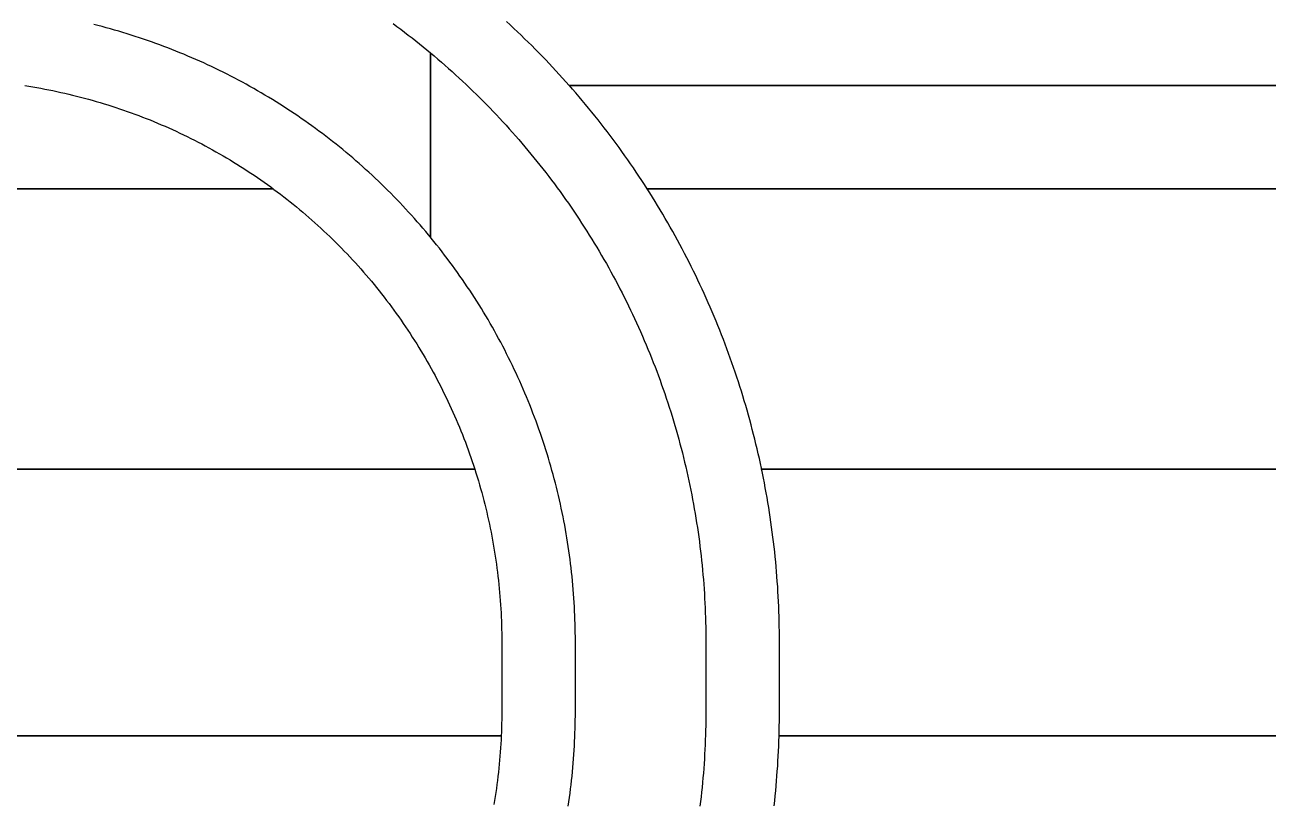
# Model space of a CAD drawing. Extents: x -3500 to 3500, y -3500 to 3500.
# Drawn here: x -407.2 to -238.3, y 1614.8 to 1720.5 of the extents above; entities that cross this region are included whole.
import ezdxf

# ---------------------------------------------------------------- set-up
doc = ezdxf.new("R2010")
doc.units = 0
for name, color, linetype in [('L5D0', 3, 'CONTINUOUS'), ('L5D100', 7, 'CONTINUOUS'), ('L5D11', 2, 'CONTINUOUS')]:
    doc.layers.add(name, color=color, linetype=linetype)

# ---------------------------------------------------------------- blocks, each defined once
blk = doc.blocks.new('ground_main_5')
at = {"layer": 'L5D0'}
for points in [[(-407.2105, 1712.2545), (-406.6645, 1712.1685), (-406.119, 1712.079), (-405.574, 1711.9855), (-405.03, 1711.888), (-404.4865, 1711.7865), (-403.944, 1711.681), (-403.402, 1711.5715), (-402.861, 1711.4585), (-402.3205, 1711.341), (-401.781, 1711.22), (-401.2425, 1711.095), (-400.705, 1710.9665), (-400.1685, 1710.8335), (-399.6325, 1710.697), (-399.098, 1710.5565), (-398.5645, 1710.412), (-398.0315, 1710.264), (-397.5, 1710.112), (-396.97, 1709.956), (-396.4405, 1709.796), (-395.9125, 1709.6325), (-395.3855, 1709.465), (-394.86, 1709.294), (-394.3355, 1709.119), (-393.8125, 1708.94), (-393.2905, 1708.7575), (-392.77, 1708.571), (-392.251, 1708.381), (-391.733, 1708.187), (-391.217, 1707.9895), (-390.702, 1707.788), (-390.1885, 1707.583), (-389.677, 1707.374), (-389.1665, 1707.1615), (-388.6575, 1706.9455), (-388.1505, 1706.7255), (-387.6445, 1706.502), (-387.1405, 1706.275), (-386.6385, 1706.044), (-386.1375, 1705.81), (-385.6385, 1705.5715), (-385.1415, 1705.33), (-384.646, 1705.085), (-384.1525, 1704.836), (-383.6605, 1704.5835), (-383.1705, 1704.3275), (-382.6825, 1704.068), (-382.196, 1703.805), (-381.7115, 1703.5385), (-381.2295, 1703.2685), (-380.749, 1702.995), (-380.2705, 1702.718), (-379.794, 1702.4375), (-379.3195, 1702.1535), (-378.8475, 1701.866), (-378.377, 1701.5755), (-377.909, 1701.2815), (-377.443, 1700.984), (-376.9795, 1700.683), (-376.5175, 1700.379), (-376.0585, 1700.071), (-375.601, 1699.7605), (-375.146, 1699.446), (-374.6935, 1699.1285), (-374.2435, 1698.808), (-373.7955, 1698.484), (-373.468, 1698.2435), (-2334.91, 1698.2435)], [(534.1035, 1698.2435), (-322.6535, 1698.2435), (-323.0195, 1698.8125), (-323.389, 1699.379), (-323.762, 1699.943), (-324.138, 1700.505), (-324.5175, 1701.065), (-324.9005, 1701.6225), (-325.2865, 1702.178), (-325.676, 1702.731), (-326.0685, 1703.2815), (-326.4645, 1703.83), (-326.8635, 1704.376), (-327.266, 1704.9195), (-327.6715, 1705.461), (-328.0805, 1705.9995), (-328.4925, 1706.536), (-328.9075, 1707.07), (-329.326, 1707.6015), (-329.7475, 1708.1305), (-330.172, 1708.657), (-330.5995, 1709.181), (-331.0305, 1709.702), (-331.4645, 1710.221), (-331.9015, 1710.7375), (-332.3415, 1711.251), (-332.7845, 1711.762), (-333.2305, 1712.2705), (-333.6795, 1712.776), (-334.1315, 1713.279), (-334.5865, 1713.7795), (-335.0445, 1714.277), (-335.5055, 1714.772), (-335.9695, 1715.2645), (-336.4365, 1715.754), (-336.906, 1716.2405), (-337.3785, 1716.7245), (-337.854, 1717.2055), (-338.332, 1717.6835), (-338.813, 1718.159), (-339.297, 1718.6315), (-339.784, 1719.1015), (-340.2735, 1719.568), (-340.7655, 1720.032), (-341.2605, 1720.493), (-341.758, 1720.951)], [(-2334.91, 1698.2435), (-373.468, 1698.2435), (-373.35, 1698.157), (-372.9065, 1697.8265), (-372.4655, 1697.4925), (-372.0275, 1697.156), (-371.5915, 1696.816), (-371.158, 1696.473), (-370.727, 1696.1265), (-370.2985, 1695.777), (-369.8725, 1695.4245), (-369.449, 1695.069), (-369.0285, 1694.7105), (-368.61, 1694.349), (-368.1945, 1693.9845), (-367.782, 1693.6165), (-367.3715, 1693.246), (-366.964, 1692.8725), (-366.5595, 1692.496), (-366.157, 1692.1165), (-365.758, 1691.734), (-365.3615, 1691.349), (-364.9675, 1690.961), (-364.5765, 1690.57), (-364.1885, 1690.1765), (-363.8035, 1689.78), (-363.421, 1689.3805), (-363.0415, 1688.9785), (-362.665, 1688.5735), (-362.2915, 1688.166), (-361.921, 1687.756), (-361.5535, 1687.343), (-361.1885, 1686.9275), (-360.827, 1686.509), (-360.4685, 1686.0885), (-360.113, 1685.665), (-359.7605, 1685.239), (-359.411, 1684.8105), (-359.065, 1684.38), (-358.7215, 1683.9465), (-358.382, 1683.5105), (-358.045, 1683.072), (-357.7115, 1682.631), (-357.381, 1682.188), (-357.0535, 1681.7425), (-356.7295, 1681.2945), (-356.409, 1680.844), (-356.0915, 1680.3915), (-355.7775, 1679.9365), (-355.4665, 1679.4795), (-355.159, 1679.02), (-354.8545, 1678.5585), (-354.554, 1678.0945), (-354.2565, 1677.6285), (-353.962, 1677.1605), (-353.6715, 1676.6905), (-353.384, 1676.218), (-353.1, 1675.7435), (-352.82, 1675.267), (-352.543, 1674.789), (-352.269, 1674.3085), (-351.999, 1673.826), (-351.7325, 1673.3415), (-351.4695, 1672.8555), (-351.21, 1672.367), (-350.954, 1671.877), (-350.7015, 1671.3855), (-350.453, 1670.8915), (-350.2075, 1670.396), (-349.966, 1669.899), (-349.728, 1669.4), (-349.4935, 1668.8995), (-349.2625, 1668.397), (-349.0355, 1667.893), (-348.812, 1667.3875), (-348.592, 1666.88), (-348.376, 1666.3715), (-348.1635, 1665.861), (-347.9545, 1665.349), (-347.7495, 1664.8355), (-347.548, 1664.3205), (-347.3505, 1663.8045), (-347.1565, 1663.2865), (-346.9665, 1662.7675), (-346.78, 1662.247), (-346.5975, 1661.7255), (-346.419, 1661.202), (-346.244, 1660.6775), (-346.0725, 1660.152), (-345.905, 1659.625), (-345.7415, 1659.097), (-345.582, 1658.568), (-345.426, 1658.0375), (-345.274, 1657.506), (-345.1255, 1656.9735), (-344.981, 1656.4395), (-344.8405, 1655.905), (-344.704, 1655.3695), (-344.5715, 1654.8325), (-344.4425, 1654.295), (-344.3175, 1653.7565), (-344.1965, 1653.217), (-344.0795, 1652.677), (-343.966, 1652.1355), (-343.8565, 1651.594), (-343.7515, 1651.051), (-343.65, 1650.5075), (-343.5525, 1649.9635), (-343.4585, 1649.4185), (-343.369, 1648.873), (-343.2835, 1648.327), (-343.2015, 1647.78), (-343.124, 1647.233), (-343.05, 1646.685), (-342.98, 1646.1365), (-342.9145, 1645.5875), (-342.8525, 1645.038), (-342.7945, 1644.4885), (-342.7405, 1643.938), (-342.6905, 1643.3875), (-342.6445, 1642.8365), (-342.6025, 1642.2855), (-342.5645, 1641.734), (-342.5305, 1641.182), (-342.5005, 1640.63), (-342.4745, 1640.078), (-342.4525, 1639.5255), (-342.4345, 1638.973), (-342.4205, 1638.4205), (-342.4105, 1637.8675), (-342.4045, 1637.3145), (-342.4025, 1636.762), (-342.4025, 1627.238), (-342.4045, 1626.6855), (-342.4105, 1626.1325), (-342.4205, 1625.5795), (-342.4345, 1625.027), (-342.4525, 1624.4745), (-342.4745, 1623.922), (-2334.91, 1623.922)], [(505.7595, 1623.922), (-304.721, 1623.922), (-304.7045, 1624.533), (-304.6905, 1625.209), (-304.6805, 1625.8855), (-304.6745, 1626.5615), (-304.6725, 1627.238), (-304.6725, 1636.762), (-304.6745, 1637.4385), (-304.6805, 1638.1145), (-304.6905, 1638.791), (-304.7045, 1639.467), (-304.723, 1640.143), (-304.745, 1640.819), (-304.771, 1641.495), (-304.801, 1642.1705), (-304.835, 1642.846), (-304.873, 1643.5215), (-304.915, 1644.1965), (-304.961, 1644.8715), (-305.011, 1645.546), (-305.0655, 1646.22), (-305.1235, 1646.894), (-305.1855, 1647.5675), (-305.2515, 1648.2405), (-305.3215, 1648.913), (-305.3955, 1649.5855), (-305.4735, 1650.257), (-305.5555, 1650.9285), (-305.6415, 1651.5995), (-305.7315, 1652.27), (-305.8255, 1652.9395), (-305.923, 1653.609), (-306.025, 1654.2775), (-306.131, 1654.9455), (-306.2405, 1655.613), (-306.3545, 1656.2795), (-306.472, 1656.9455), (-306.5935, 1657.611), (-306.719, 1658.2755), (-306.8485, 1658.9395), (-306.982, 1659.6025), (-307.1195, 1660.2645), (-307.2605, 1660.926), (-307.406, 1661.5865), (-307.555, 1662.2465), (-307.708, 1662.905), (-307.865, 1663.563), (-308.0255, 1664.22), (-308.1905, 1664.876), (-308.359, 1665.531), (-308.5315, 1666.185), (-308.708, 1666.838), (-308.888, 1667.49), (-309.072, 1668.1405), (-309.26, 1668.7905), (-309.452, 1669.439), (-309.6475, 1670.0865), (-309.847, 1670.733), (-310.05, 1671.378), (-310.2575, 1672.0215), (-310.468, 1672.6645), (-310.683, 1673.3055), (-310.9015, 1673.946), (-311.1235, 1674.5845), (-311.35, 1675.222), (-311.5795, 1675.858), (-311.8135, 1676.493), (-312.0505, 1677.126), (-312.292, 1677.758), (-312.5365, 1678.3885), (-312.7855, 1679.0175), (-313.0375, 1679.645), (-313.2935, 1680.271), (-313.5535, 1680.8955), (-313.817, 1681.5185), (-314.084, 1682.14), (-314.355, 1682.7595), (-314.6295, 1683.3775), (-314.9075, 1683.994), (-315.189, 1684.609), (-315.4745, 1685.222), (-315.7635, 1685.8335), (-316.0565, 1686.4435), (-316.3525, 1687.0515), (-316.6525, 1687.6575), (-316.956, 1688.262), (-317.263, 1688.8645), (-317.5735, 1689.4655), (-317.888, 1690.0645), (-318.2055, 1690.6615), (-318.527, 1691.2565), (-318.8515, 1691.85), (-319.18, 1692.4415), (-319.512, 1693.0305), (-319.847, 1693.618), (-320.186, 1694.2035), (-320.528, 1694.787), (-320.8735, 1695.368), (-321.223, 1695.9475), (-321.5755, 1696.5245), (-321.9315, 1697.1), (-322.2905, 1697.673), (-322.6535, 1698.2435), (534.1035, 1698.2435)], [(-2334.91, 1623.922), (-342.4745, 1623.922), (-342.5005, 1623.37), (-342.5305, 1622.818), (-342.5645, 1622.266), (-342.6025, 1621.7145), (-342.6445, 1621.1635), (-342.6905, 1620.6125), (-342.7405, 1620.062), (-342.7945, 1619.5115), (-342.8525, 1618.962), (-342.9145, 1618.4125), (-342.98, 1617.8635), (-343.05, 1617.315), (-343.124, 1616.767), (-343.2015, 1616.22), (-343.2835, 1615.673), (-343.369, 1615.127), (-343.4585, 1614.5815)], [(-305.3955, 1614.4145), (-305.3215, 1615.087), (-305.2515, 1615.7595), (-305.1855, 1616.4325), (-305.1235, 1617.106), (-305.0655, 1617.78), (-305.011, 1618.454), (-304.961, 1619.1285), (-304.915, 1619.8035), (-304.873, 1620.4785), (-304.835, 1621.154), (-304.801, 1621.8295), (-304.771, 1622.505), (-304.745, 1623.181), (-304.723, 1623.857), (-304.721, 1623.922), (505.7595, 1623.922)]]:
    blk.add_lwpolyline(points, dxfattribs=at)
blk = doc.blocks.new('TOP_main_5_Cheese_100')
at = {"layer": 'L5D100'}
for points in [[(547.1805, 1712.2545), (-333.2165, 1712.2545), (-333.2305, 1712.2705), (-333.6795, 1712.776), (-334.1315, 1713.279), (-334.5865, 1713.7795), (-335.0445, 1714.277), (-335.5055, 1714.772), (-335.9695, 1715.2645), (-336.4365, 1715.754), (-336.906, 1716.2405), (-337.3785, 1716.7245), (-337.854, 1717.2055), (-338.332, 1717.6835), (-338.813, 1718.159), (-339.297, 1718.6315), (-339.784, 1719.1015), (-340.2735, 1719.568), (-340.7655, 1720.032), (-341.2605, 1720.493), (-341.758, 1720.951)], [(-407.2105, 1712.2545), (-406.6645, 1712.1685), (-406.119, 1712.079), (-405.574, 1711.9855), (-405.03, 1711.888), (-404.4865, 1711.7865), (-403.944, 1711.681), (-403.402, 1711.5715), (-402.861, 1711.4585), (-402.3205, 1711.341), (-401.781, 1711.22), (-401.2425, 1711.095), (-400.705, 1710.9665), (-400.1685, 1710.8335), (-399.6325, 1710.697), (-399.098, 1710.5565), (-398.5645, 1710.412), (-398.0315, 1710.264), (-397.5, 1710.112), (-396.97, 1709.956), (-396.4405, 1709.796), (-395.9125, 1709.6325), (-395.3855, 1709.465), (-394.86, 1709.294), (-394.3355, 1709.119), (-393.8125, 1708.94), (-393.2905, 1708.7575), (-392.77, 1708.571), (-392.251, 1708.381), (-391.733, 1708.187), (-391.217, 1707.9895), (-390.702, 1707.788), (-390.1885, 1707.583), (-389.677, 1707.374), (-389.1665, 1707.1615), (-388.6575, 1706.9455), (-388.1505, 1706.7255), (-387.6445, 1706.502), (-387.1405, 1706.275), (-386.6385, 1706.044), (-386.1375, 1705.81), (-385.6385, 1705.5715), (-385.1415, 1705.33), (-384.646, 1705.085), (-384.1525, 1704.836), (-383.6605, 1704.5835), (-383.1705, 1704.3275), (-382.6825, 1704.068), (-382.196, 1703.805), (-381.7115, 1703.5385), (-381.2295, 1703.2685), (-380.749, 1702.995), (-380.2705, 1702.718), (-379.794, 1702.4375), (-379.3195, 1702.1535), (-378.8475, 1701.866), (-378.377, 1701.5755), (-377.909, 1701.2815), (-377.443, 1700.984), (-376.9795, 1700.683), (-376.5175, 1700.379), (-376.0585, 1700.071), (-375.601, 1699.7605), (-375.146, 1699.446), (-374.6935, 1699.1285), (-374.2435, 1698.808), (-373.7955, 1698.484), (-373.468, 1698.2435), (-373.35, 1698.157), (-372.9065, 1697.8265), (-372.4655, 1697.4925), (-372.0275, 1697.156), (-371.5915, 1696.816), (-371.158, 1696.473), (-370.727, 1696.1265), (-370.2985, 1695.777), (-369.8725, 1695.4245), (-369.449, 1695.069), (-369.0285, 1694.7105), (-368.61, 1694.349), (-368.1945, 1693.9845), (-367.782, 1693.6165), (-367.3715, 1693.246), (-366.964, 1692.8725), (-366.5595, 1692.496), (-366.157, 1692.1165), (-365.758, 1691.734), (-365.3615, 1691.349), (-364.9675, 1690.961), (-364.5765, 1690.57), (-364.1885, 1690.1765), (-363.8035, 1689.78), (-363.421, 1689.3805), (-363.0415, 1688.9785), (-362.665, 1688.5735), (-362.2915, 1688.166), (-361.921, 1687.756), (-361.5535, 1687.343), (-361.1885, 1686.9275), (-360.827, 1686.509), (-360.4685, 1686.0885), (-360.113, 1685.665), (-359.7605, 1685.239), (-359.411, 1684.8105), (-359.065, 1684.38), (-358.7215, 1683.9465), (-358.382, 1683.5105), (-358.045, 1683.072), (-357.7115, 1682.631), (-357.381, 1682.188), (-357.0535, 1681.7425), (-356.7295, 1681.2945), (-356.409, 1680.844), (-356.0915, 1680.3915), (-355.7775, 1679.9365), (-355.4665, 1679.4795), (-355.159, 1679.02), (-354.8545, 1678.5585), (-354.554, 1678.0945), (-354.2565, 1677.6285), (-353.962, 1677.1605), (-353.6715, 1676.6905), (-353.384, 1676.218), (-353.1, 1675.7435), (-352.82, 1675.267), (-352.543, 1674.789), (-352.269, 1674.3085), (-351.999, 1673.826), (-351.7325, 1673.3415), (-351.4695, 1672.8555), (-351.21, 1672.367), (-350.954, 1671.877), (-350.7015, 1671.3855), (-350.453, 1670.8915), (-350.2075, 1670.396), (-349.966, 1669.899), (-349.728, 1669.4), (-349.4935, 1668.8995), (-349.2625, 1668.397), (-349.0355, 1667.893), (-348.812, 1667.3875), (-348.592, 1666.88), (-348.376, 1666.3715), (-348.1635, 1665.861), (-347.9545, 1665.349), (-347.7495, 1664.8355), (-347.548, 1664.3205), (-347.3505, 1663.8045), (-347.1565, 1663.2865), (-346.9665, 1662.7675), (-346.78, 1662.247), (-346.5975, 1661.7255), (-346.419, 1661.202), (-346.244, 1660.6775), (-346.0725, 1660.152), (-2334.91, 1660.152)], [(-62.5, 1660.152), (-307.096, 1660.152), (-307.1195, 1660.2645), (-307.2605, 1660.926), (-307.406, 1661.5865), (-307.555, 1662.2465), (-307.708, 1662.905), (-307.865, 1663.563), (-308.0255, 1664.22), (-308.1905, 1664.876), (-308.359, 1665.531), (-308.5315, 1666.185), (-308.708, 1666.838), (-308.888, 1667.49), (-309.072, 1668.1405), (-309.26, 1668.7905), (-309.452, 1669.439), (-309.6475, 1670.0865), (-309.847, 1670.733), (-310.05, 1671.378), (-310.2575, 1672.0215), (-310.468, 1672.6645), (-310.683, 1673.3055), (-310.9015, 1673.946), (-311.1235, 1674.5845), (-311.35, 1675.222), (-311.5795, 1675.858), (-311.8135, 1676.493), (-312.0505, 1677.126), (-312.292, 1677.758), (-312.5365, 1678.3885), (-312.7855, 1679.0175), (-313.0375, 1679.645), (-313.2935, 1680.271), (-313.5535, 1680.8955), (-313.817, 1681.5185), (-314.084, 1682.14), (-314.355, 1682.7595), (-314.6295, 1683.3775), (-314.9075, 1683.994), (-315.189, 1684.609), (-315.4745, 1685.222), (-315.7635, 1685.8335), (-316.0565, 1686.4435), (-316.3525, 1687.0515), (-316.6525, 1687.6575), (-316.956, 1688.262), (-317.263, 1688.8645), (-317.5735, 1689.4655), (-317.888, 1690.0645), (-318.2055, 1690.6615), (-318.527, 1691.2565), (-318.8515, 1691.85), (-319.18, 1692.4415), (-319.512, 1693.0305), (-319.847, 1693.618), (-320.186, 1694.2035), (-320.528, 1694.787), (-320.8735, 1695.368), (-321.223, 1695.9475), (-321.5755, 1696.5245), (-321.9315, 1697.1), (-322.2905, 1697.673), (-322.6535, 1698.2435), (-323.0195, 1698.8125), (-323.389, 1699.379), (-323.762, 1699.943), (-324.138, 1700.505), (-324.5175, 1701.065), (-324.9005, 1701.6225), (-325.2865, 1702.178), (-325.676, 1702.731), (-326.0685, 1703.2815), (-326.4645, 1703.83), (-326.8635, 1704.376), (-327.266, 1704.9195), (-327.6715, 1705.461), (-328.0805, 1705.9995), (-328.4925, 1706.536), (-328.9075, 1707.07), (-329.326, 1707.6015), (-329.7475, 1708.1305), (-330.172, 1708.657), (-330.5995, 1709.181), (-331.0305, 1709.702), (-331.4645, 1710.221), (-331.9015, 1710.7375), (-332.3415, 1711.251), (-332.7845, 1711.762), (-333.2165, 1712.2545), (547.1805, 1712.2545)], [(-2334.91, 1660.152), (-346.0725, 1660.152), (-345.905, 1659.625), (-345.7415, 1659.097), (-345.582, 1658.568), (-345.426, 1658.0375), (-345.274, 1657.506), (-345.1255, 1656.9735), (-344.981, 1656.4395), (-344.8405, 1655.905), (-344.704, 1655.3695), (-344.5715, 1654.8325), (-344.4425, 1654.295), (-344.3175, 1653.7565), (-344.1965, 1653.217), (-344.0795, 1652.677), (-343.966, 1652.1355), (-343.8565, 1651.594), (-343.7515, 1651.051), (-343.65, 1650.5075), (-343.5525, 1649.9635), (-343.4585, 1649.4185), (-343.369, 1648.873), (-343.2835, 1648.327), (-343.2015, 1647.78), (-343.124, 1647.233), (-343.05, 1646.685), (-342.98, 1646.1365), (-342.9145, 1645.5875), (-342.8525, 1645.038), (-342.7945, 1644.4885), (-342.7405, 1643.938), (-342.6905, 1643.3875), (-342.6445, 1642.8365), (-342.6025, 1642.2855), (-342.5645, 1641.734), (-342.5305, 1641.182), (-342.5005, 1640.63), (-342.4745, 1640.078), (-342.4525, 1639.5255), (-342.4345, 1638.973), (-342.4205, 1638.4205), (-342.4105, 1637.8675), (-342.4045, 1637.3145), (-342.4025, 1636.762), (-342.4025, 1627.238), (-342.4045, 1626.6855), (-342.4105, 1626.1325), (-342.4205, 1625.5795), (-342.4345, 1625.027), (-342.4525, 1624.4745), (-342.4745, 1623.922), (-342.5005, 1623.37), (-342.5305, 1622.818), (-342.5645, 1622.266), (-342.6025, 1621.7145), (-342.6445, 1621.1635), (-342.6905, 1620.6125), (-342.7405, 1620.062), (-342.7945, 1619.5115), (-342.8525, 1618.962), (-342.9145, 1618.4125), (-342.98, 1617.8635), (-343.05, 1617.315), (-343.124, 1616.767), (-343.2015, 1616.22), (-343.2835, 1615.673), (-343.369, 1615.127), (-343.4585, 1614.5815)], [(-305.3955, 1614.4145), (-305.3215, 1615.087), (-305.2515, 1615.7595), (-305.1855, 1616.4325), (-305.1235, 1617.106), (-305.0655, 1617.78), (-305.011, 1618.454), (-304.961, 1619.1285), (-304.915, 1619.8035), (-304.873, 1620.4785), (-304.835, 1621.154), (-304.801, 1621.8295), (-304.771, 1622.505), (-304.745, 1623.181), (-304.723, 1623.857), (-304.721, 1623.922), (-304.7045, 1624.533), (-304.6905, 1625.209), (-304.6805, 1625.8855), (-304.6745, 1626.5615), (-304.6725, 1627.238), (-304.6725, 1636.762), (-304.6745, 1637.4385), (-304.675, 1637.5), (-304.6805, 1638.1145), (-304.6905, 1638.791), (-304.7045, 1639.467), (-304.723, 1640.143), (-304.745, 1640.819), (-304.771, 1641.495), (-304.801, 1642.1705), (-304.835, 1642.846), (-304.873, 1643.5215), (-304.915, 1644.1965), (-304.961, 1644.8715), (-305.011, 1645.546), (-305.0655, 1646.22), (-305.1235, 1646.894), (-305.1855, 1647.5675), (-305.2515, 1648.2405), (-305.3215, 1648.913), (-305.3955, 1649.5855), (-305.4735, 1650.257), (-305.5555, 1650.9285), (-305.6415, 1651.5995), (-305.7315, 1652.27), (-305.8255, 1652.9395), (-305.923, 1653.609), (-306.025, 1654.2775), (-306.131, 1654.9455), (-306.2405, 1655.613), (-306.3545, 1656.2795), (-306.472, 1656.9455), (-306.5935, 1657.611), (-306.719, 1658.2755), (-306.8485, 1658.9395), (-306.982, 1659.6025), (-307.096, 1660.152), (-62.5, 1660.152)]]:
    blk.add_lwpolyline(points, dxfattribs=at)
blk = doc.blocks.new('TOP_main_5')
at = {"layer": 'L5D11'}
for points in [[(-357.168, 1720.678), (-356.648, 1720.294), (-356.1305, 1719.9065), (-355.6155, 1719.516), (-355.103, 1719.1225), (-354.593, 1718.7255), (-354.0855, 1718.3255), (-353.58, 1717.922), (-353.0775, 1717.516), (-352.5775, 1717.1065), (-352.08, 1716.694), (-352.08, 1691.643), (-352.359, 1691.981), (-352.736, 1692.4315), (-353.116, 1692.879), (-353.4995, 1693.3245), (-353.8855, 1693.767), (-354.2745, 1694.207), (-354.6665, 1694.644), (-355.062, 1695.0785), (-355.46, 1695.5105), (-355.8605, 1695.9395), (-356.2645, 1696.366), (-356.6715, 1696.79), (-357.081, 1697.211), (-357.4935, 1697.629), (-357.909, 1698.044), (-358.327, 1698.4565), (-358.748, 1698.8665), (-359.1715, 1699.273), (-359.598, 1699.677), (-360.027, 1700.078), (-360.459, 1700.476), (-360.8935, 1700.871), (-361.331, 1701.263), (-361.771, 1701.652), (-362.2135, 1702.0385), (-362.6585, 1702.4215), (-363.1065, 1702.8015), (-363.5565, 1703.1785), (-364.0095, 1703.5525), (-364.465, 1703.9235), (-364.923, 1704.291), (-365.3835, 1704.6555), (-365.8465, 1705.017), (-366.3115, 1705.3755), (-366.7795, 1705.7305), (-367.2495, 1706.0825), (-367.722, 1706.4315), (-368.197, 1706.777), (-368.6745, 1707.1195), (-369.154, 1707.4585), (-369.636, 1707.794), (-370.12, 1708.1265), (-370.6065, 1708.456), (-371.095, 1708.782), (-371.586, 1709.1045), (-372.079, 1709.4235), (-372.574, 1709.7395), (-373.0715, 1710.052), (-373.571, 1710.361), (-374.0725, 1710.6665), (-374.576, 1710.969), (-375.0815, 1711.268), (-375.589, 1711.563), (-376.099, 1711.855), (-376.6105, 1712.1435), (-377.124, 1712.4285), (-377.6395, 1712.71), (-378.157, 1712.988), (-378.676, 1713.2625), (-379.1975, 1713.5335), (-379.7205, 1713.8005), (-380.245, 1714.0645), (-380.7715, 1714.3245), (-381.3, 1714.5815), (-381.83, 1714.8345), (-382.3615, 1715.084), (-382.895, 1715.3295), (-383.43, 1715.572), (-383.967, 1715.8105), (-384.505, 1716.045), (-385.045, 1716.2765), (-385.5865, 1716.504), (-386.1295, 1716.728), (-386.674, 1716.948), (-387.22, 1717.1645), (-387.7675, 1717.377), (-388.3165, 1717.586), (-388.867, 1717.7915), (-389.4185, 1717.993), (-389.9715, 1718.1905), (-390.526, 1718.3845), (-391.0815, 1718.575), (-391.6385, 1718.761), (-392.1965, 1718.944), (-392.756, 1719.1225), (-393.317, 1719.2975), (-393.8785, 1719.469), (-394.4415, 1719.6365), (-395.0055, 1719.8), (-395.571, 1719.9595), (-396.137, 1720.1155), (-396.7045, 1720.2675), (-397.273, 1720.4155), (-397.842, 1720.56)], [(-333.3675, 1614.365), (-333.282, 1614.946), (-333.2, 1615.5275), (-333.1225, 1616.1095), (-333.049, 1616.6925), (-332.979, 1617.2755), (-332.9135, 1617.8595), (-332.8515, 1618.4435), (-332.794, 1619.028), (-332.74, 1619.6125), (-332.69, 1620.198), (-332.644, 1620.7835), (-332.6025, 1621.3695), (-332.5645, 1621.9555), (-332.5305, 1622.5415), (-332.5005, 1623.1285), (-332.4745, 1623.715), (-332.4525, 1624.302), (-332.4345, 1624.889), (-332.4205, 1625.476), (-332.4105, 1626.0635), (-332.4045, 1626.651), (-332.4025, 1627.238), (-332.4025, 1636.762), (-332.4045, 1637.349), (-332.4105, 1637.9365), (-332.4205, 1638.524), (-332.4345, 1639.111), (-332.4525, 1639.698), (-332.4745, 1640.285), (-332.5005, 1640.8715), (-332.5305, 1641.4585), (-332.5645, 1642.0445), (-332.6025, 1642.6305), (-332.644, 1643.2165), (-332.69, 1643.802), (-332.74, 1644.3875), (-332.794, 1644.972), (-332.8515, 1645.5565), (-332.9135, 1646.1405), (-332.979, 1646.7245), (-333.049, 1647.3075), (-333.1225, 1647.8905), (-333.2, 1648.4725), (-333.282, 1649.054), (-333.3675, 1649.635), (-333.457, 1650.2155), (-333.5505, 1650.7955), (-333.6475, 1651.3745), (-333.749, 1651.953), (-333.8545, 1652.531), (-333.9635, 1653.108), (-334.0765, 1653.6845), (-334.1935, 1654.26), (-334.3145, 1654.835), (-334.4395, 1655.4085), (-334.568, 1655.9815), (-334.701, 1656.554), (-334.8375, 1657.125), (-334.978, 1657.6955), (-335.122, 1658.265), (-335.27, 1658.833), (-335.422, 1659.4005), (-335.578, 1659.9665), (-335.738, 1660.532), (-335.9015, 1661.096), (-336.069, 1661.659), (-336.24, 1662.221), (-336.415, 1662.7815), (-336.594, 1663.341), (-336.7765, 1663.899), (-336.963, 1664.456), (-337.153, 1665.012), (-337.347, 1665.566), (-337.545, 1666.119), (-337.7465, 1666.671), (-337.9515, 1667.221), (-338.1605, 1667.77), (-338.3735, 1668.3175), (-338.5895, 1668.8635), (-338.81, 1669.408), (-339.0335, 1669.951), (-339.261, 1670.4925), (-339.4925, 1671.0325), (-339.7275, 1671.571), (-339.966, 1672.1075), (-340.208, 1672.6425), (-340.454, 1673.176), (-340.703, 1673.708), (-340.9565, 1674.238), (-341.213, 1674.766), (-341.473, 1675.2925), (-341.737, 1675.8175), (-342.0045, 1676.3405), (-342.275, 1676.8615), (-342.5495, 1677.3805), (-342.8275, 1677.898), (-343.109, 1678.4135), (-343.394, 1678.927), (-343.6825, 1679.439), (-343.9745, 1679.9485), (-344.27, 1680.456), (-344.5685, 1680.9615), (-344.871, 1681.4655), (-345.1765, 1681.967), (-345.4855, 1682.466), (-345.798, 1682.9635), (-346.114, 1683.4585), (-346.4335, 1683.9515), (-346.756, 1684.4425), (-347.0815, 1684.931), (-347.411, 1685.4175), (-347.7435, 1685.902), (-348.079, 1686.3835), (-348.4185, 1686.863), (-348.7605, 1687.3405), (-349.106, 1687.8155), (-349.455, 1688.288), (-349.807, 1688.758), (-350.162, 1689.226), (-350.5205, 1689.6915), (-350.882, 1690.154), (-351.2465, 1690.6145), (-351.6145, 1691.0725), (-351.985, 1691.528), (-352.08, 1691.643), (-352.08, 1716.694), (-351.585, 1716.278), (-351.0925, 1715.8595), (-350.6025, 1715.438), (-350.1155, 1715.013), (-349.631, 1714.585), (-349.149, 1714.1545), (-348.67, 1713.7205), (-348.1935, 1713.284), (-347.72, 1712.844), (-347.249, 1712.4015), (-346.7805, 1711.956), (-346.315, 1711.5075), (-345.8525, 1711.0565), (-345.3925, 1710.602), (-344.9355, 1710.145), (-344.4815, 1709.685), (-344.03, 1709.2225), (-343.5815, 1708.757), (-343.136, 1708.289), (-342.6935, 1707.818), (-342.254, 1707.344), (-341.817, 1706.8675), (-341.383, 1706.3885), (-340.9525, 1705.9065), (-340.5245, 1705.422), (-340.1, 1704.935), (-339.678, 1704.445), (-339.2595, 1703.953), (-338.844, 1703.458), (-338.4315, 1702.96), (-338.022, 1702.46), (-337.6155, 1701.9575), (-337.212, 1701.4525), (-336.812, 1700.9445), (-336.4155, 1700.4345), (-336.0215, 1699.922), (-335.631, 1699.407), (-335.2435, 1698.8895), (-334.8595, 1698.3695), (-334.4785, 1697.8475), (-334.101, 1697.323), (-333.7265, 1696.796), (-333.3555, 1696.267), (-332.988, 1695.7355), (-332.6235, 1695.2015), (-332.262, 1694.6655), (-331.9045, 1694.1275), (-331.55, 1693.587), (-331.1985, 1693.0445), (-330.851, 1692.4995), (-330.5065, 1691.9525), (-330.1655, 1691.4035), (-329.828, 1690.852), (-329.494, 1690.299), (-329.1635, 1689.7435), (-328.836, 1689.186), (-328.5125, 1688.627), (-328.192, 1688.0655), (-327.875, 1687.502), (-327.562, 1686.9365), (-327.252, 1686.3695), (-326.946, 1685.8), (-326.6435, 1685.229), (-326.344, 1684.656), (-326.0485, 1684.0815), (-325.7565, 1683.5045), (-325.468, 1682.9265), (-325.1835, 1682.346), (-324.902, 1681.764), (-324.6245, 1681.1805), (-324.3505, 1680.595), (-324.08, 1680.008), (-323.8135, 1679.419), (-323.5505, 1678.8285), (-323.291, 1678.2365), (-323.0355, 1677.643), (-322.7835, 1677.048), (-322.5355, 1676.451), (-322.2905, 1675.853), (-322.05, 1675.253), (-321.813, 1674.6515), (-321.5795, 1674.049), (-321.35, 1673.445), (-321.124, 1672.839), (-320.902, 1672.2325), (-320.6835, 1671.624), (-320.469, 1671.014), (-320.258, 1670.403), (-320.051, 1669.791), (-319.848, 1669.1775), (-319.6485, 1668.5625), (-319.453, 1667.9465), (-319.2615, 1667.329), (-319.0735, 1666.7105), (-318.8895, 1666.091), (-318.7095, 1665.4705), (-318.533, 1664.8485), (-318.3605, 1664.2255), (-318.192, 1663.6015), (-318.0275, 1662.9765), (-317.8665, 1662.3505), (-317.7095, 1661.7235), (-317.5565, 1661.0955), (-317.4075, 1660.467), (-317.262, 1659.837), (-317.121, 1659.2065), (-316.9835, 1658.5745), (-316.85, 1657.9425), (-316.7205, 1657.309), (-316.595, 1656.675), (-316.4735, 1656.0405), (-316.3555, 1655.4045), (-316.242, 1654.7685), (-316.132, 1654.1315), (-316.026, 1653.494), (-315.924, 1652.8555), (-315.826, 1652.217), (-315.7325, 1651.5775), (-315.6425, 1650.9375), (-315.5565, 1650.2965), (-315.474, 1649.6555), (-315.396, 1649.014), (-315.322, 1648.372), (-315.252, 1647.7295), (-315.186, 1647.0865), (-315.124, 1646.443), (-315.0655, 1645.7995), (-315.0115, 1645.155), (-314.9615, 1644.511), (-314.9155, 1643.866), (-314.873, 1643.221), (-314.835, 1642.576), (-314.801, 1641.9305), (-314.771, 1641.285), (-314.745, 1640.639), (-314.723, 1639.993), (-314.705, 1639.347), (-314.6905, 1638.701), (-314.6805, 1638.0545), (-314.6745, 1637.408), (-314.6725, 1636.762), (-314.6725, 1627.238), (-314.6745, 1626.592), (-314.6805, 1625.9455), (-314.6905, 1625.299), (-314.705, 1624.653), (-314.723, 1624.007), (-314.745, 1623.361), (-314.771, 1622.715), (-314.801, 1622.0695), (-314.835, 1621.424), (-314.873, 1620.779), (-314.9155, 1620.134), (-314.9615, 1619.489), (-315.0115, 1618.845), (-315.0655, 1618.2005), (-315.124, 1617.557), (-315.186, 1616.9135), (-315.252, 1616.2705), (-315.322, 1615.628), (-315.396, 1614.986), (-315.474, 1614.3445)]]:
    blk.add_lwpolyline(points, dxfattribs=at)
for name in ['ground_main_5', 'TOP_main_5_Cheese_100']:
    blk.add_blockref(name, (0, 0))
blk = doc.blocks.new('TOP_main')
blk.add_blockref('TOP_main_5', (0, 0))

msp = doc.modelspace()

# ---------------------------------------------------------------- block references
msp.add_blockref('TOP_main', (0, 0))

doc.saveas('drawing.dxf')
